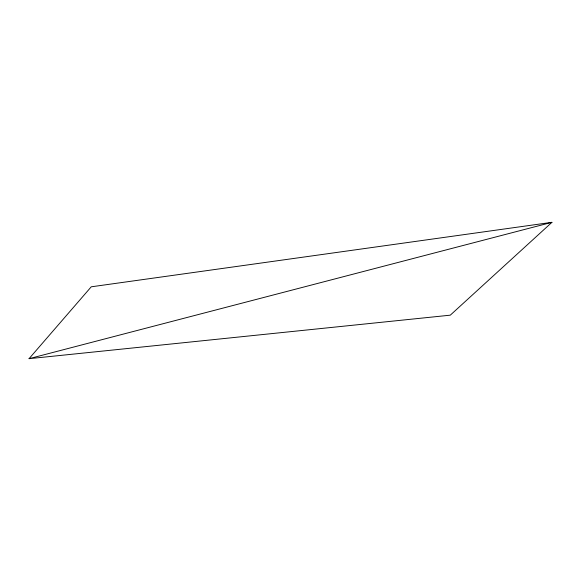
<?xml version="1.0" encoding="UTF-8"?>
<svg xmlns="http://www.w3.org/2000/svg" width="581" height="581" viewBox="0 0 581 581"><rect width="100%" height="100%" fill="white"/><g stroke="black" fill="none" stroke-linecap="round" stroke-linejoin="round"><path stroke-width="0.87" d="M29.05 358.68L91.246 286.811L551.95 222.32L450.282 315.171L29.05 358.68L551.95 222.32"/></g></svg>
